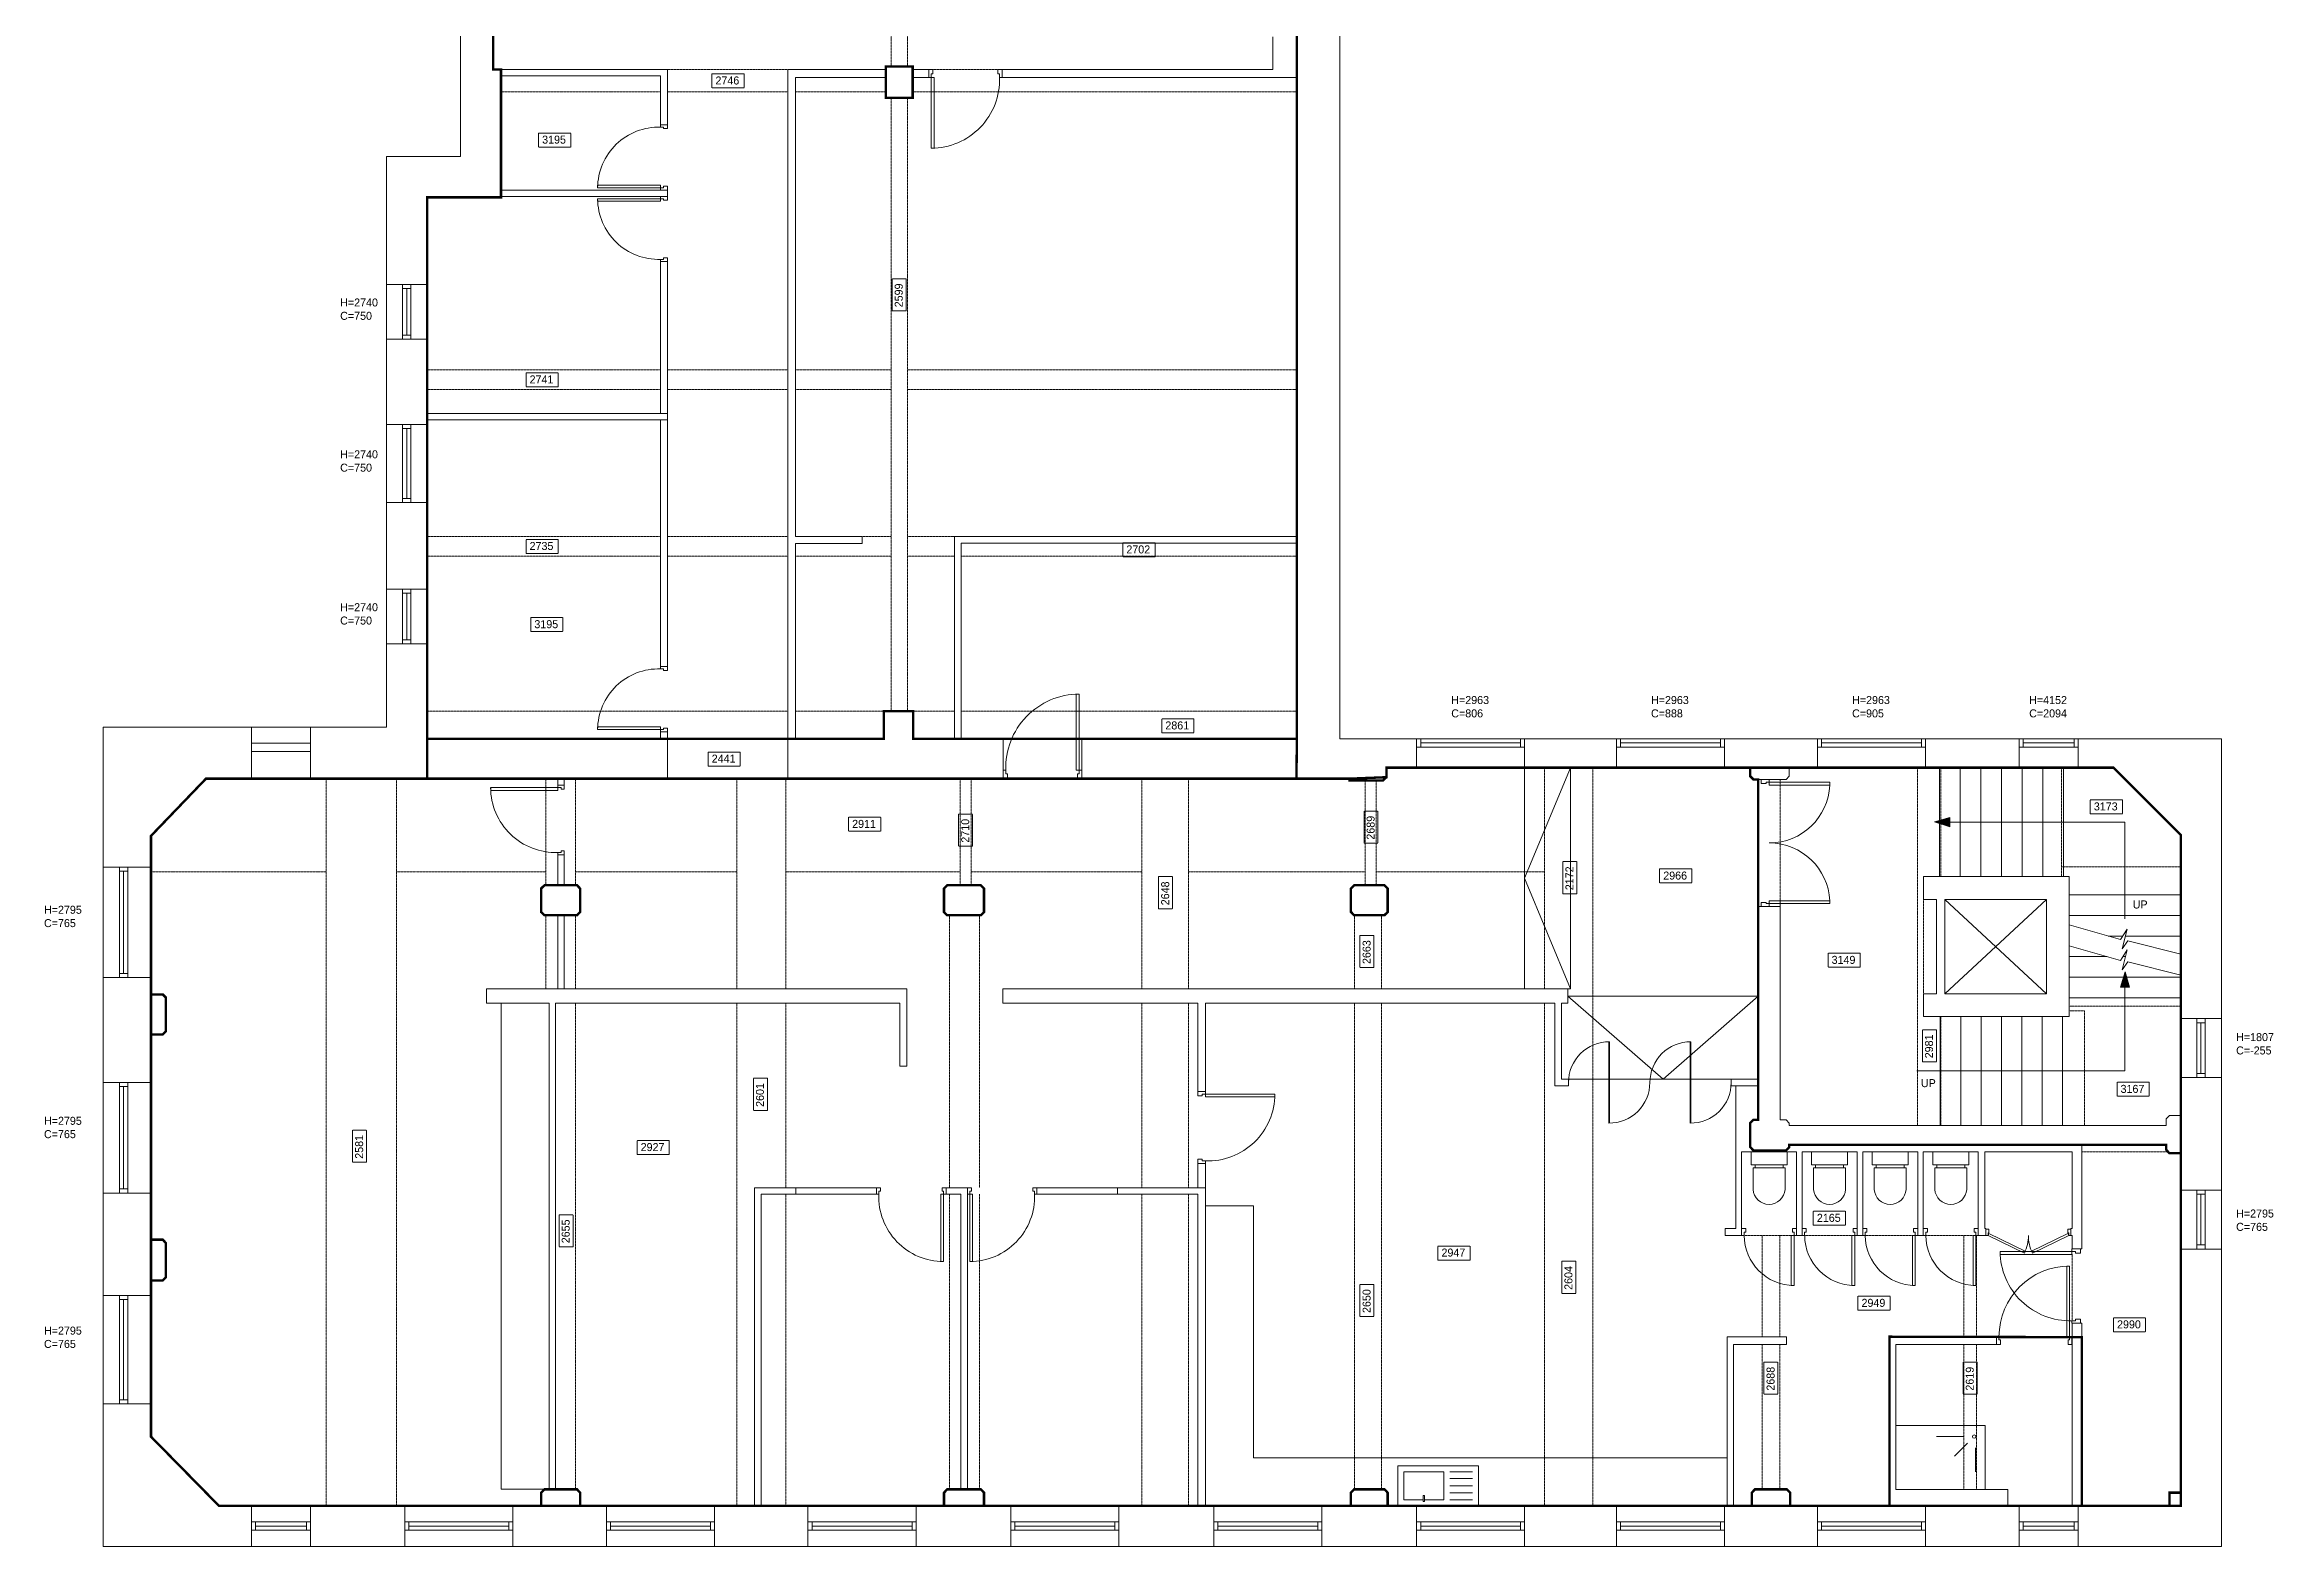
# Model space of a CAD drawing. Header units: millimetres. Extents: x 62976 to 1097852, y -110926 to 167100.
# Drawn here: x 895922 to 923775, y -27187 to -8424 of the extents above; entities that cross this region are included whole.
import ezdxf

# ---------------------------------------------------------------- set-up
doc = ezdxf.new("R2010")
doc.units = ezdxf.units.MM
doc.linetypes.add('HIDDENX2', pattern=[0.75, 0.5, -0.25])
for name, color, linetype, lineweight in [('BLOCKS', 8, 'Continuous', 15), ('Ceiling', 45, 'HIDDENX2', 15), ('Ceiling tag', 1, 'Continuous', 15), ('GIA', 84, 'Continuous', 15), ('NIA', 30, 'Continuous', 15), ('Partitions', 155, 'Continuous', 15), ('Stairs', 8, 'Continuous', 15), ('WALLS', 7, 'Continuous', 15)]:
    doc.layers.add(name, color=color, linetype=linetype, lineweight=lineweight)
doc.layers.add('Whatch', color=7, linetype='Continuous', lineweight=15, true_color=0xa8a8a8)
doc.styles.add('Century Gothic', font='GOTHIC.TTF')

# ---------------------------------------------------------------- blocks, each defined once
blk = doc.blocks.new('87')
at = {"layer": 'BLOCKS'}
for p, q in [((1418384, -327528), (1418418, -327528)), ((1418384, -328368), (1418384, -327529)), ((1418418, -327528), (1418418, -328368)), ((1418418, -328368), (1418418, -327528)), ((1417578, -328461), (1417578, -328368)), ((1417608, -328368), (1417578, -328368)), ((1417628, -328461), (1417578, -328461)), ((1417608, -328409), (1417608, -328368)), ((1417628, -328409), (1417608, -328409)), ((1417628, -328461), (1417628, -328409)), ((1418384, -328368), (1418418, -328368)), ((1418398, -328409), (1418418, -328409)), ((1418398, -328461), (1418398, -328409)), ((1418398, -328461), (1418448, -328461)), ((1418418, -328409), (1418418, -328368)), ((1418418, -328368), (1418448, -328368)), ((1418448, -328461), (1418448, -328368))]:
    blk.add_line(p, q, dxfattribs=at)
blk.add_arc((1418422, -328342), 814, 90.2407, 181.8425, dxfattribs=at)
blk = doc.blocks.new('88')
at = {"layer": 'BLOCKS'}
for p, q in [((1413976, -325677), (1413976, -325627)), ((1413976, -325627), (1414056, -325627)), ((1413976, -325677), (1414015, -325677)), ((1414015, -325657), (1414056, -325657)), ((1414015, -325677), (1414015, -325657)), ((1414056, -325657), (1414056, -325627)), ((1414056, -326432), (1414895, -326432)), ((1414056, -326432), (1414056, -326467)), ((1414896, -326432), (1414896, -326467)), ((1413976, -326447), (1413976, -326497)), ((1413976, -326447), (1414015, -326447)), ((1413976, -326497), (1414056, -326497)), ((1414015, -326447), (1414015, -326467)), ((1414015, -326467), (1414056, -326467)), ((1414896, -326467), (1414056, -326467)), ((1414056, -326467), (1414056, -326497)), ((1414056, -326467), (1414896, -326467))]:
    blk.add_line(p, q, dxfattribs=at)
blk.add_arc((1414083, -326470), 814, 0.2407, 91.8425, dxfattribs=at)
blk = doc.blocks.new('DOOR 840')
at = {"layer": 'BLOCKS'}
for p, q in [((-582, 249), (-582, -591)), ((-582, -591), (-582, 249)), ((-548, 249), (-582, 249)), ((-548, -591), (-548, 248)), ((-612, -691), (-612, -591)), ((-582, -591), (-612, -591)), ((-562, -691), (-612, -691)), ((-548, -591), (-582, -591)), ((-582, -632), (-582, -591)), ((-562, -632), (-582, -632)), ((-562, -691), (-562, -632)), ((208, -632), (228, -632)), ((208, -691), (208, -632)), ((208, -691), (258, -691)), ((228, -632), (228, -591)), ((228, -591), (258, -591)), ((258, -691), (258, -591))]:
    blk.add_line(p, q, dxfattribs=at)
blk.add_arc((-586, -565), 814, 358.1575, 89.7593, dxfattribs=at)
blk = doc.blocks.new('89')
at = {"layer": 'BLOCKS'}
for p, q in [((1424570, -346542), (1424518, -346542)), ((1424518, -346542), (1424518, -346627)), ((1424549, -346627), (1424518, -346627)), ((1424549, -346585), (1424549, -346627)), ((1424570, -346585), (1424549, -346585)), ((1424570, -346542), (1424570, -346585)), ((1425139, -346627), (1425139, -347253)), ((1425139, -346627), (1425175, -346627)), ((1425154, -346542), (1425205, -346542)), ((1425154, -346542), (1425154, -346585)), ((1425154, -346585), (1425175, -346585)), ((1425175, -346585), (1425175, -346627)), ((1425175, -347253), (1425175, -346627)), ((1425175, -346627), (1425205, -346627)), ((1425205, -346542), (1425205, -346627)), ((1425175, -347253), (1425139, -347253))]:
    blk.add_line(p, q, dxfattribs=at)
blk.add_arc((1425175, -346627), 625, 180, 270, dxfattribs=at)
blk = doc.blocks.new('wc')
at = {"layer": 'BLOCKS'}
for p, q in [((36874, 129352), (36874, 129084)), ((37274, 129084), (37274, 129352)), ((37299, 129044), (36849, 129044)), ((36849, 129044), (36849, 128881)), ((36874, 129084), (36899, 129084)), ((36899, 129044), (36899, 129084)), ((36899, 129084), (37249, 129084)), ((37249, 129084), (37249, 129044)), ((37274, 129084), (37249, 129084)), ((37299, 128881), (37299, 129044)), ((36849, 128881), (37299, 128881))]:
    blk.add_line(p, q, dxfattribs=at)
blk.add_arc((37074, 129339), 200, 3.8042, 176.1958, dxfattribs=at)
blk = doc.blocks.new('81')
at = {"layer": 'BLOCKS'}
for p, q in [((1210617, -229223), (1210667, -229223)), ((1210617, -229323), (1210617, -229223)), ((1210652, -229323), (1210617, -229323)), ((1210652, -229283), (1210667, -229283)), ((1210652, -229323), (1210652, -229283)), ((1210652, -229323), (1210668, -229291)), ((1211244, -229610), (1210652, -229323)), ((1210667, -229283), (1210667, -229223)), ((1210668, -229291), (1211259, -229578)), ((1211952, -229291), (1211361, -229578)), ((1211376, -229610), (1211967, -229323)), ((1212002, -229223), (1211952, -229223)), ((1211952, -229283), (1211952, -229223)), ((1211967, -229283), (1211952, -229283)), ((1211967, -229323), (1211952, -229291)), ((1211967, -229323), (1211967, -229283)), ((1211967, -229323), (1212002, -229323)), ((1212002, -229323), (1212002, -229223)), ((1211259, -229578), (1211244, -229610)), ((1211361, -229578), (1211376, -229610))]:
    blk.add_line(p, q, dxfattribs=at)
for centre, start, end in [((1210652, -229323), 334.1185, 0), ((1211967, -229323), 180, 205.8815)]:
    blk.add_arc(centre, 658, start, end, dxfattribs=at)
blk = doc.blocks.new('door')
at = {"layer": 'BLOCKS'}
for p, q in [((0, 450), (0, -450)), ((0, 450), (34, 450)), ((0, -450), (0, 450)), ((34, -450), (34, 450)), ((-30, -550), (-30, -450)), ((0, -450), (-30, -450)), ((20, -550), (-30, -550)), ((34, -450), (0, -450)), ((0, -491), (0, -450)), ((20, -491), (0, -491)), ((20, -550), (20, -491)), ((880, -491), (900, -491)), ((880, -550), (880, -491)), ((880, -550), (930, -550)), ((900, -491), (900, -450)), ((900, -450), (930, -450)), ((930, -550), (930, -450))]:
    blk.add_line(p, q, dxfattribs=at)
blk.add_arc((0, -450), 900, 0, 90, dxfattribs=at)
blk = doc.blocks.new('DOOR 900')
at = {"layer": 'Whatch'}
blk.add_blockref('door', (-825, 91), dxfattribs=at)
blk = doc.blocks.new('90')
at = {"layer": 'BLOCKS'}
for p, q in [((1426953, -349139), (1427290, -349139)), ((1427340, -349225), (1427179, -349384)), ((1427440, -349280), (1427440, -349580))]:
    blk.add_line(p, q, dxfattribs=at)
blk.add_lwpolyline([(1426447, -349804), (1427562, -349804), (1427562, -349004), (1426447, -349004)], close=True, dxfattribs=at)
blk.add_circle((1427425, -349141), 21.5, dxfattribs=at)
blk = doc.blocks.new('DOUBLE DOOR')
at = {"layer": 'BLOCKS'}
for p, q in [((-1520, -760), (-1555, -760)), ((-1555, -760), (-1555, -860)), ((-1520, -760), (-1520, -800)), ((-1520, -800), (-1505, -800)), ((-1505, -800), (-1505, -860)), ((-15, -800), (-15, -860)), ((0, -800), (-15, -800)), ((0, -760), (35, -760)), ((0, -760), (0, -800)), ((35, -760), (35, -860)), ((-1555, -860), (-1505, -860)), ((35, -860), (-15, -860))]:
    blk.add_line(p, q, dxfattribs=at)
for points in [[(-1485, -760), (-1485, 0), (-1520, 0), (-1520, -760)], [(-35, -760), (-35, 0), (0, 0), (0, -760)]]:
    blk.add_lwpolyline(points, close=True, dxfattribs=at)
for centre, start, end in [((-1521, -761), 0.0439, 87.2558), ((1, -761), 92.7442, 179.9561)]:
    blk.add_arc(centre, 761, start, end, dxfattribs=at)
blk = doc.blocks.new('sink kitchenette')
at = {"layer": 'BLOCKS'}
for p, q in [((38392, 131337), (39402, 131337)), ((38392, 130837), (38392, 131337)), ((38467, 131262), (38752, 131262)), ((39327, 131262), (38827, 131262)), ((38827, 131262), (38827, 130912)), ((39327, 130912), (39327, 131262)), ((39402, 131337), (39402, 130837)), ((38467, 131177), (38752, 131177)), ((38467, 131087), (38752, 131087)), ((38467, 130997), (38752, 130997)), ((38752, 130912), (38467, 130912)), ((38827, 130912), (39069, 130912)), ((39069, 130890), (39069, 130967)), ((39084, 130967), (39069, 130967)), ((39084, 130890), (39084, 130967)), ((39084, 130912), (39327, 130912)), ((39402, 130837), (38392, 130837)), ((39069, 130890), (39084, 130890))]:
    blk.add_line(p, q, dxfattribs=at)

msp = doc.modelspace()

# ---------------------------------------------------------------- hatches: boundary and pattern name
at = {"layer": 'Stairs'}
for points in [[(919731, -18079), (919731, -18195), (919539, -18136)], [(921978, -20202), (921862, -20202), (921921, -20009)]]:
    msp.add_hatch(color=256, dxfattribs=at).paths.add_polyline_path(points)

# ---------------------------------------------------------------- linework, layer by layer
at = {"layer": 'BLOCKS', "ltscale": 2}
for p, q in [((903619, -11136), (903619, -13032)), ((903706, -11136), (903706, -13032)), ((903619, -13112), (903619, -16196)), ((903706, -13112), (903706, -16196)), ((915469, -21899), (915469, -20883)), ((915479, -20883), (915469, -20883)), ((915479, -21899), (915479, -20883)), ((916486, -21899), (916486, -20883)), ((916496, -20883), (916486, -20883)), ((916496, -21899), (916496, -20883)), ((915469, -21859), (915479, -21859)), ((916486, -21859), (916496, -21859)), ((910334, -22402), (910334, -22708)), ((910430, -22402), (910430, -22708)), ((906317, -22708), (905312, -22708)), ((905312, -22788), (906317, -22788)), ((908324, -22708), (909329, -22708)), ((909329, -22788), (908324, -22788)), ((902169, -26474), (901627, -26474))]:
    msp.add_line(p, q, dxfattribs=at)
at = {"layer": 'BLOCKS'}
for p, q in [((900397, -11420), (900397, -12105)), ((900397, -11470), (900501, -11470)), ((900450, -11470), (900450, -12054)), ((900501, -11420), (900501, -12105)), ((900703, -11420), (900703, -12105)), ((900397, -12054), (900501, -12054)), ((900397, -13172), (900397, -14146)), ((900397, -13222), (900501, -13222)), ((900450, -13222), (900450, -14095)), ((900501, -13172), (900501, -14146)), ((900703, -13172), (900703, -14146)), ((900397, -14095), (900501, -14095)), ((900397, -15226), (900397, -15911)), ((900397, -15277), (900501, -15277)), ((900450, -15277), (900450, -15860)), ((900501, -15226), (900501, -15911)), ((900703, -15226), (900703, -15911)), ((900397, -15860), (900501, -15860)), ((898506, -17595), (898506, -16950)), ((899245, -17595), (899245, -16950)), ((913068, -17097), (914418, -17097)), ((913068, -17201), (914418, -17201)), ((913119, -17201), (913119, -17097)), ((913119, -17148), (914368, -17148)), ((914368, -17201), (914368, -17097)), ((915565, -17097), (916915, -17097)), ((915565, -17201), (916915, -17201)), ((915615, -17201), (915615, -17097)), ((915615, -17148), (916864, -17148)), ((916864, -17201), (916864, -17097)), ((918078, -17097), (919428, -17097)), ((918078, -17201), (919428, -17201)), ((918128, -17201), (918128, -17097)), ((918128, -17148), (919377, -17148)), ((919377, -17201), (919377, -17097)), ((920596, -17097), (921335, -17097)), ((920596, -17201), (921335, -17201)), ((920647, -17201), (920647, -17097)), ((920647, -17148), (921285, -17148)), ((921285, -17201), (921285, -17097)), ((913068, -17458), (914418, -17458)), ((915565, -17458), (916915, -17458)), ((918078, -17458), (919428, -17458)), ((920596, -17458), (921335, -17458)), ((902337, -18548), (902337, -18927)), ((902417, -18548), (902417, -18927)), ((896857, -18701), (896857, -20080)), ((896857, -18751), (896961, -18751)), ((896910, -18751), (896910, -20029)), ((896961, -18701), (896961, -20080)), ((897252, -18701), (897252, -20080)), ((902337, -19302), (902337, -20222)), ((902417, -19302), (902417, -20222)), ((896857, -20029), (896961, -20029)), ((901627, -20401), (901627, -26474)), ((922617, -20591), (922617, -21330)), ((922820, -20591), (922820, -21330)), ((922923, -20591), (922923, -21330)), ((922820, -20644), (922923, -20644)), ((922870, -20644), (922870, -21279)), ((896857, -22772), (896857, -21393)), ((896857, -21443), (896961, -21443)), ((896910, -22721), (896910, -21443)), ((896961, -22772), (896961, -21393)), ((897252, -22772), (897252, -21393)), ((922820, -21279), (922923, -21279)), ((896857, -22721), (896961, -22721)), ((922617, -23474), (922617, -22735)), ((922820, -23474), (922820, -22735)), ((922820, -22786), (922923, -22786)), ((922870, -23421), (922870, -22786)), ((922923, -23474), (922923, -22735)), ((910430, -22933), (911030, -22933)), ((911030, -22933), (911030, -26079)), ((922820, -23421), (922923, -23421)), ((896857, -25405), (896857, -24051)), ((896857, -24102), (896961, -24102)), ((896910, -25355), (896910, -24102)), ((896961, -25405), (896961, -24051)), ((897252, -25405), (897252, -24048)), ((896857, -25355), (896961, -25355)), ((911030, -26079), (916949, -26079)), ((898506, -26679), (899245, -26679)), ((900425, -26679), (901775, -26679)), ((902945, -26679), (904295, -26679)), ((905462, -26679), (906812, -26679)), ((907998, -26679), (909348, -26679)), ((910534, -26679), (911884, -26679)), ((913068, -26679), (914418, -26679)), ((915565, -26679), (916915, -26679)), ((918078, -26679), (919428, -26679)), ((920596, -26679), (921335, -26679)), ((898506, -26881), (899245, -26881)), ((898506, -26985), (899245, -26985)), ((898557, -26881), (898557, -26985)), ((898557, -26934), (899195, -26934)), ((899195, -26881), (899195, -26985)), ((900425, -26881), (901775, -26881)), ((900425, -26985), (901775, -26985)), ((900476, -26881), (900476, -26985)), ((900476, -26934), (901725, -26934)), ((901725, -26881), (901725, -26985)), ((902945, -26881), (904295, -26881)), ((902945, -26985), (904295, -26985)), ((902995, -26881), (902995, -26985)), ((902995, -26934), (904244, -26934)), ((904244, -26881), (904244, -26985)), ((905462, -26881), (906812, -26881)), ((905462, -26985), (906812, -26985)), ((905513, -26881), (905513, -26985)), ((905513, -26934), (906762, -26934)), ((906762, -26881), (906762, -26985)), ((907998, -26881), (909348, -26881)), ((907998, -26985), (909348, -26985)), ((908049, -26881), (908049, -26985)), ((908049, -26934), (909298, -26934)), ((909298, -26881), (909298, -26985)), ((910534, -26881), (911884, -26881)), ((910534, -26985), (911884, -26985)), ((910585, -26881), (910585, -26985)), ((910585, -26934), (911834, -26934)), ((911834, -26881), (911834, -26985)), ((913068, -26881), (914418, -26881)), ((913068, -26985), (914418, -26985)), ((913119, -26881), (913119, -26985)), ((913119, -26934), (914368, -26934)), ((914368, -26881), (914368, -26985)), ((915565, -26881), (916915, -26881)), ((915565, -26985), (916915, -26985)), ((915615, -26881), (915615, -26985)), ((915615, -26934), (916864, -26934)), ((916864, -26881), (916864, -26985)), ((918078, -26881), (919428, -26881)), ((918078, -26985), (919428, -26985)), ((918128, -26881), (918128, -26985)), ((918128, -26934), (919377, -26934)), ((919377, -26881), (919377, -26985)), ((920596, -26881), (921335, -26881)), ((920596, -26985), (921335, -26985)), ((920647, -26881), (920647, -26985)), ((920647, -26934), (921285, -26934)), ((921285, -26881), (921285, -26985))]:
    msp.add_line(p, q, dxfattribs=at)
at = {"layer": 'BLOCKS', "ltscale": 2}
for centre, start, end in [((915474, -21391), 89.4364, 180), ((916491, -21391), 89.4364, 180), ((915474, -21391), 269.4364, 360), ((916491, -21391), 269.4364, 360)]:
    msp.add_arc(centre, 508, start, end, dxfattribs=at)
at = {"layer": 'Ceiling', "ltscale": 2}
for p, q in [((906500, -4032), (906500, -8698)), ((906706, -4032), (906706, -8698)), ((903706, -8736), (905210, -8736)), ((907023, -8736), (907835, -8736)), ((901626, -9015), (903619, -9015)), ((903706, -9015), (905210, -9015)), ((905307, -9015), (906436, -9015)), ((906500, -9090), (906500, -16753)), ((906706, -9090), (906706, -16753)), ((906770, -9015), (911571, -9015)), ((903619, -12489), (900703, -12489)), ((905210, -12489), (903706, -12489)), ((906500, -12489), (905307, -12489)), ((911571, -12489), (906706, -12489)), ((903619, -12733), (900703, -12733)), ((905210, -12733), (903706, -12733)), ((906500, -12733), (905307, -12733)), ((911571, -12733), (906706, -12733)), ((903619, -14570), (900703, -14570)), ((905210, -14570), (903706, -14570)), ((906138, -14570), (906500, -14570)), ((906706, -14570), (907295, -14570)), ((903619, -14814), (900703, -14814)), ((905210, -14814), (903706, -14814)), ((906500, -14814), (905307, -14814)), ((907295, -14814), (906706, -14814)), ((911571, -14814), (907375, -14814)), ((905210, -16753), (900703, -16753)), ((906409, -16753), (905307, -16753)), ((907295, -16753), (906778, -16753)), ((911571, -16753), (907375, -16753)), ((903706, -17096), (905210, -17096)), ((914664, -17458), (914664, -20222)), ((915271, -17458), (915271, -26679)), ((919329, -17458), (919329, -21927)), ((919619, -17458), (919619, -18818)), ((921128, -18818), (921128, -17458)), ((899442, -17595), (899442, -26679)), ((900320, -17595), (900320, -26679)), ((902187, -18927), (902187, -17595)), ((902557, -18927), (902557, -17595)), ((903706, -17595), (905210, -17595)), ((904575, -17595), (904575, -20222)), ((905186, -20222), (905186, -17595)), ((907363, -17595), (907363, -18927)), ((907500, -17595), (907500, -18927)), ((909633, -17595), (909633, -20222)), ((910216, -17595), (910216, -20222)), ((912427, -17617), (912427, -18927)), ((912564, -17617), (912564, -18927)), ((917613, -19191), (917613, -17605)), ((897252, -18760), (899442, -18760)), ((900320, -18760), (902187, -18760)), ((902557, -18760), (904575, -18760)), ((905186, -18760), (907363, -18760)), ((907500, -18760), (909633, -18760)), ((910216, -18760), (912427, -18760)), ((912564, -18760), (914664, -18760)), ((921128, -18698), (922617, -18698)), ((919401, -19103), (919401, -20282)), ((902187, -20222), (902187, -19302)), ((902557, -20222), (902557, -19302)), ((907229, -19302), (907229, -22708)), ((907604, -19302), (907604, -22708)), ((912293, -19302), (912293, -20222)), ((912630, -19302), (912630, -20222)), ((902557, -26474), (902557, -20401)), ((904575, -20401), (904575, -26679)), ((905186, -22708), (905186, -20401)), ((909633, -20401), (909633, -22708)), ((910216, -20401), (910216, -22708)), ((912293, -20401), (912293, -26474)), ((912630, -20401), (912630, -26474)), ((914664, -20401), (914664, -26679)), ((919619, -20566), (919619, -21927)), ((921223, -20438), (922617, -20438)), ((921223, -20494), (921415, -20494)), ((921415, -20494), (921415, -21927)), ((921382, -22256), (922458, -22256)), ((905186, -26679), (905186, -22788)), ((907229, -22788), (907229, -26474)), ((907604, -22788), (907604, -26474)), ((909633, -22788), (909633, -26679)), ((910216, -22788), (910216, -26679)), ((917160, -23301), (917768, -23301)), ((917385, -23301), (917385, -24567)), ((917605, -23301), (917605, -24567)), ((917917, -23301), (918507, -23301)), ((918674, -23301), (919264, -23301)), ((919431, -23301), (920021, -23301)), ((919906, -23301), (919906, -24567)), ((920066, -23301), (920066, -24567)), ((921258, -23538), (921258, -24367)), ((917385, -24665), (917385, -26474)), ((917605, -24665), (917605, -26474)), ((919906, -24665), (919906, -26477)), ((920066, -24665), (920066, -26477))]:
    msp.add_line(p, q, dxfattribs=at)
at = {"layer": 'Ceiling'}
for points in [[(904261, -8789), (904663, -8789), (904663, -8964), (904261, -8964)], [(902095, -9529), (902497, -9529), (902497, -9704), (902095, -9704)], [(906514, -11751), (906514, -11349), (906688, -11349), (906688, -11751)], [(901939, -12524), (902340, -12524), (902340, -12699), (901939, -12699)], [(901939, -14606), (902340, -14606), (902340, -14780), (901939, -14780)], [(909397, -14648), (909799, -14648), (909799, -14823), (909397, -14823)], [(901999, -15582), (902400, -15582), (902400, -15757), (901999, -15757)], [(909884, -16848), (910286, -16848), (910286, -17022), (909884, -17022)], [(904215, -17263), (904616, -17263), (904616, -17438), (904215, -17438)], [(905970, -18077), (906371, -18077), (906371, -18252), (905970, -18252)], [(907344, -18440), (907344, -18038), (907519, -18038), (907519, -18440)], [(912411, -18402), (912411, -18000), (912585, -18000), (912585, -18402)], [(921486, -17860), (921888, -17860), (921888, -18034), (921486, -18034)], [(914895, -19033), (914895, -18632), (915070, -18632), (915070, -19033)], [(909844, -19221), (909844, -18819), (910018, -18819), (910018, -19221)], [(916105, -18723), (916507, -18723), (916507, -18898), (916105, -18898)], [(912360, -19956), (912360, -19554), (912535, -19554), (912535, -19956)], [(918210, -19777), (918611, -19777), (918611, -19951), (918210, -19951)], [(919389, -21134), (919389, -20732), (919563, -20732), (919563, -21134)], [(904780, -21741), (904780, -21339), (904955, -21339), (904955, -21741)], [(921821, -21389), (922222, -21389), (922222, -21564), (921821, -21564)], [(899770, -22388), (899770, -21986), (899945, -21986), (899945, -22388)], [(903326, -22116), (903728, -22116), (903728, -22291), (903326, -22291)], [(902351, -23445), (902351, -23043), (902526, -23043), (902526, -23445)], [(918025, -23000), (918427, -23000), (918427, -23174), (918025, -23174)], [(913334, -23434), (913736, -23434), (913736, -23609), (913334, -23609)], [(914883, -24026), (914883, -23625), (915058, -23625), (915058, -24026)], [(912360, -24315), (912360, -23913), (912535, -23913), (912535, -24315)], [(918583, -24062), (918985, -24062), (918985, -24236), (918583, -24236)], [(921777, -24331), (922178, -24331), (922178, -24505), (921777, -24505)], [(917409, -25285), (917409, -24884), (917583, -24884), (917583, -25285)], [(919898, -25285), (919898, -24884), (920072, -24884), (920072, -25285)]]:
    msp.add_lwpolyline(points, close=True, dxfattribs=at)
at = {"layer": 'GIA', "ltscale": 2, "const_width": 30}
msp.add_lwpolyline([(901529, -196), (901529, -8736), (901626, -8736), (901626, -10332), (900703, -10332), (900702, -17595), (899648, -17595), (897939, -17595), (897252, -18310), (897252, -25816), (898100, -26679), (922617, -26679), (922617, -18298), (921778, -17458), (912691, -17458), (912691, -17577), (912231, -17595), (911567, -17595), (911571, -17096), (911571, -639)], dxfattribs=at)
at = {"layer": 'NIA', "ltscale": 2, "const_width": 30}
for points in [[(900703, -17096), (906409, -17096), (906409, -16753), (906778, -16753), (906778, -17096), (911571, -17096), (911571, -1095), (911347, -1095), (911347, -639), (906756, -639), (906756, -709), (906309, -709), (906309, -639), (901529, -639), (901529, -8736), (901626, -8736), (901626, -10332), (900703, -10332)], [(906436, -9090), (906436, -8698), (906770, -8698), (906770, -9090)], [(922617, -26516), (922617, -22274), (922475, -22274), (922435, -22232), (922435, -22171), (917725, -22171), (917725, -22199), (917684, -22240), (917277, -22240), (917237, -22199), (917237, -21898), (917277, -21857), (917337, -21857), (917337, -17605), (917277, -17605), (917237, -17565), (917237, -17458), (912691, -17458), (912691, -17577), (912649, -17617), (912231, -17617), (912231, -17595), (897939, -17595), (897252, -18310), (897252, -20291), (897399, -20291), (897439, -20331), (897439, -20749), (897399, -20791), (897252, -20791), (897252, -23355), (897399, -23355), (897439, -23397), (897439, -23824), (897399, -23865), (897252, -23865), (897252, -25816), (898100, -26679), (902127, -26679), (902127, -26516), (902169, -26474), (902576, -26474), (902615, -26516), (902615, -26679), (907162, -26679), (907162, -26516), (907202, -26474), (907622, -26474), (907662, -26516), (907662, -26679), (912247, -26679), (912247, -26516), (912286, -26474), (912667, -26474), (912706, -26516), (912706, -26679), (917256, -26679), (917256, -26516), (917296, -26474), (917695, -26474), (917736, -26516), (917736, -26679), (918978, -26679), (918978, -24567), (921382, -24573), (921382, -26679), (922476, -26679), (922476, -26516)], [(902127, -19262), (902127, -18968), (902169, -18927), (902576, -18927), (902615, -18968), (902615, -19262), (902576, -19302), (902169, -19302)], [(907162, -19262), (907162, -18968), (907202, -18927), (907622, -18927), (907662, -18968), (907662, -19262), (907622, -19302), (907202, -19302)], [(912247, -18968), (912288, -18927), (912665, -18927), (912706, -18968), (912706, -19262), (912665, -19302), (912288, -19302), (912247, -19260)]]:
    msp.add_lwpolyline(points, close=True, dxfattribs=at)
at = {"layer": 'Partitions', "ltscale": 2}
for p, q in [((911272, -8328), (911272, -8736)), ((903706, -8736), (901626, -8736)), ((903619, -8816), (901626, -8816)), ((903619, -8816), (903619, -9428)), ((903706, -8736), (903706, -9428)), ((905210, -17096), (905210, -8736)), ((906436, -8736), (905210, -8736)), ((905307, -8834), (905307, -14570)), ((906436, -8834), (905307, -8834)), ((906971, -8736), (906770, -8736)), ((906971, -8834), (906770, -8834)), ((911272, -8736), (907887, -8736)), ((911571, -8834), (907887, -8834)), ((901626, -10242), (903706, -10242)), ((903706, -10242), (903706, -10322)), ((901626, -10322), (903706, -10322)), ((903706, -13032), (900703, -13032)), ((903706, -13032), (903706, -13112)), ((903706, -13112), (900703, -13112)), ((906138, -14570), (905307, -14570)), ((906138, -14655), (905307, -14655)), ((905307, -14655), (905307, -17096)), ((906138, -14570), (906138, -14655)), ((907295, -14571), (911571, -14571)), ((907295, -14571), (907295, -17096)), ((907375, -14651), (911571, -14651)), ((907375, -14651), (907375, -17096)), ((903619, -17010), (903619, -17096)), ((903706, -17010), (903706, -17096))]:
    msp.add_line(p, q, dxfattribs=at)
at = {"layer": 'Partitions'}
for p, q in [((898506, -17152), (899245, -17152)), ((898506, -17256), (899245, -17256)), ((902337, -17595), (902337, -17678)), ((902417, -17595), (902417, -17678)), ((901444, -20222), (901444, -20401)), ((901444, -20222), (906697, -20222)), ((906697, -20222), (906697, -21188)), ((907896, -20222), (914956, -20222)), ((907896, -20222), (907896, -20401)), ((914956, -20222), (914956, -20401)), ((901444, -20401), (902227, -20401)), ((902227, -20401), (902227, -26474)), ((902307, -20401), (902307, -26474)), ((902307, -20401), (906612, -20401)), ((906612, -21188), (906612, -20401)), ((907896, -20401), (910334, -20401)), ((910334, -20401), (910334, -21504)), ((910430, -20401), (910430, -21504)), ((910430, -20401), (914797, -20401)), ((914797, -20401), (914797, -21431)), ((914877, -20401), (914877, -21351)), ((914877, -20401), (914956, -20401)), ((906697, -21188), (906612, -21188)), ((914797, -21431), (914966, -21431)), ((914877, -21351), (914966, -21351)), ((914966, -21351), (914966, -21431)), ((916999, -21351), (917337, -21351)), ((916999, -21351), (916999, -21431)), ((916999, -21431), (917337, -21431)), ((917059, -21431), (917059, -23216)), ((917816, -22256), (917129, -22256)), ((917129, -23301), (917129, -22256)), ((917816, -23301), (917816, -22256)), ((918573, -22256), (917886, -22256)), ((917886, -23301), (917886, -22256)), ((918573, -23301), (918573, -22256)), ((919330, -22256), (918643, -22256)), ((918643, -23301), (918643, -22256)), ((919330, -23301), (919330, -22256)), ((920087, -22256), (919400, -22256)), ((919400, -23301), (919400, -22256)), ((920087, -23301), (920087, -22256)), ((921258, -22256), (920168, -22256)), ((920168, -22256), (920168, -23216)), ((921258, -22256), (921258, -23216)), ((921382, -23469), (921382, -22171)), ((904795, -22708), (904795, -26679)), ((904795, -22708), (905312, -22708)), ((904875, -22788), (904875, -26679)), ((904875, -22788), (905312, -22788)), ((905312, -22708), (905312, -22788)), ((907187, -22708), (907454, -22708)), ((907187, -22788), (907374, -22788)), ((907374, -22788), (907374, -26474)), ((907454, -22708), (907454, -26474)), ((909329, -22708), (910430, -22708)), ((909329, -22708), (909329, -22788)), ((909329, -22788), (910334, -22788)), ((910334, -22788), (910334, -26679)), ((910430, -22708), (910430, -26679)), ((917059, -23216), (916922, -23216)), ((916922, -23216), (916922, -23301)), ((916922, -23301), (917129, -23301)), ((917816, -23301), (917886, -23301)), ((918573, -23301), (918643, -23301)), ((919330, -23301), (919400, -23301)), ((920087, -23301), (920182, -23301)), ((920182, -23216), (920168, -23216)), ((920182, -23301), (920182, -23216)), ((921258, -23216), (921244, -23216)), ((921244, -23301), (921244, -23216)), ((921244, -23301), (921258, -23301)), ((921258, -23301), (921258, -23469)), ((921258, -23469), (921382, -23469)), ((921258, -24399), (921258, -26679)), ((921258, -24399), (921382, -24399)), ((921382, -26679), (921382, -24399)), ((916949, -24567), (917692, -24567)), ((916949, -24567), (916949, -26679)), ((917029, -24665), (917029, -26679)), ((917692, -24665), (917029, -24665)), ((917692, -24567), (917692, -24665)), ((918978, -24567), (920317, -24567)), ((918978, -24567), (918978, -26679)), ((920317, -24665), (919058, -24665)), ((919058, -24665), (919058, -26477)), ((920456, -26477), (919058, -26477)), ((920456, -26679), (920456, -26477))]:
    msp.add_line(p, q, dxfattribs=at)
at = {"layer": 'Stairs', "ltscale": 2}
for p, q in [((914418, -17458), (914418, -20222)), ((914418, -18840), (914992, -17458)), ((914992, -20222), (914992, -17458)), ((914418, -18840), (914992, -20222)), ((914956, -20222), (914992, -20222)), ((914956, -20311), (917337, -20311)), ((916147, -21351), (914956, -20311)), ((917337, -20311), (916147, -21351)), ((914966, -21351), (916999, -21351))]:
    msp.add_line(p, q, dxfattribs=at)
at = {"layer": 'Stairs'}
for p, q in [((919603, -18818), (919603, -17458)), ((919862, -18818), (919862, -17458)), ((920120, -18818), (920120, -17458)), ((920378, -18818), (920378, -17458)), ((920636, -18818), (920636, -17458)), ((920894, -18818), (920894, -17458)), ((921152, -18818), (921152, -17458)), ((919731, -18079), (919539, -18136)), ((919731, -18079), (919731, -18195)), ((919731, -18195), (919539, -18136)), ((921920, -18137), (919731, -18137)), ((921920, -19345), (921920, -18137)), ((921223, -19047), (922617, -19047)), ((921223, -19304), (922617, -19304)), ((921862, -19604), (921223, -19423)), ((921948, -19474), (921862, -19604)), ((921883, -19723), (921948, -19474)), ((921862, -19865), (921223, -19685)), ((921712, -19561), (921890, -19561)), ((921948, -19735), (921862, -19865)), ((921956, -19622), (921883, -19723)), ((921883, -19984), (921948, -19735)), ((921925, -19561), (922617, -19561)), ((922617, -19788), (921956, -19622)), ((921223, -19818), (921698, -19818)), ((921862, -20202), (921921, -20009)), ((921956, -19883), (921883, -19984)), ((921893, -19818), (921926, -19818)), ((921978, -20202), (921921, -20009)), ((922617, -20049), (921956, -19883)), ((921223, -20076), (922617, -20076)), ((921978, -20202), (921862, -20202)), ((921920, -21246), (921920, -20202)), ((919612, -20566), (919612, -21927)), ((919867, -20566), (919867, -21927)), ((920121, -20566), (920121, -21927)), ((920376, -20566), (920376, -21927)), ((920630, -20566), (920630, -21927)), ((920885, -20566), (920885, -21927)), ((921139, -20566), (921139, -21927)), ((922617, -20333), (921223, -20333)), ((919319, -21246), (921920, -21246))]:
    msp.add_line(p, q, dxfattribs=at)
at = {"layer": 'WALLS'}
for p, q in [((911571, -639), (911571, -17096)), ((901529, -8736), (901529, -8424)), ((901626, -10332), (901626, -8736)), ((906770, -8698), (906436, -8698)), ((906436, -8698), (906436, -9090)), ((906770, -8698), (906770, -9090)), ((906770, -9090), (906436, -9090)), ((900703, -11420), (900703, -10332)), ((900703, -10332), (901626, -10332)), ((900703, -11420), (900195, -11420)), ((900195, -12105), (900703, -12105)), ((900703, -13172), (900703, -12105)), ((900195, -13172), (900703, -13172)), ((900195, -14146), (900703, -14146)), ((900703, -14146), (900703, -15226)), ((900703, -15226), (900195, -15226)), ((900195, -15911), (900703, -15911)), ((900703, -15911), (900703, -17096)), ((906409, -16753), (906409, -17096)), ((906778, -16753), (906409, -16753)), ((906778, -17096), (906778, -16753)), ((903706, -17096), (900703, -17096)), ((906409, -17096), (905210, -17096)), ((907900, -17096), (906778, -17096)), ((907900, -17096), (907900, -17595)), ((911571, -17096), (908886, -17096)), ((908886, -17096), (908886, -17595)), ((913068, -17097), (913068, -17458)), ((914418, -17458), (914418, -17097)), ((915565, -17097), (915565, -17458)), ((916915, -17458), (916915, -17097)), ((918078, -17097), (918078, -17458)), ((919428, -17458), (919428, -17097)), ((920596, -17097), (920596, -17458)), ((921335, -17097), (921335, -17458)), ((912691, -17577), (912691, -17458)), ((912691, -17458), (913068, -17458)), ((914418, -17458), (915565, -17458)), ((916915, -17458), (917237, -17458)), ((917237, -17565), (917237, -17458)), ((917725, -17565), (917725, -17458)), ((917725, -17458), (918078, -17458)), ((919428, -17458), (920596, -17458)), ((921335, -17458), (921778, -17458)), ((922617, -18298), (921778, -17458)), ((903706, -17595), (897939, -17595)), ((907900, -17595), (905210, -17595)), ((912231, -17595), (908886, -17595)), ((912231, -17617), (912649, -17617)), ((912649, -17617), (912691, -17577)), ((917277, -17605), (917237, -17565)), ((917277, -17605), (917684, -17605)), ((917684, -17605), (917725, -17565)), ((897252, -18310), (897252, -18701)), ((922617, -20591), (922617, -18298)), ((896655, -18701), (897252, -18701)), ((902127, -18968), (902169, -18927)), ((902169, -18927), (902576, -18927)), ((902576, -18927), (902615, -18968)), ((907202, -18927), (907162, -18968)), ((907622, -18927), (907202, -18927)), ((907662, -18968), (907622, -18927)), ((912288, -18927), (912247, -18968)), ((912665, -18927), (912706, -18968)), ((919401, -18818), (921223, -18818)), ((919401, -19103), (919401, -18818)), ((921223, -18818), (921223, -20566)), ((902127, -19262), (902127, -18968)), ((902615, -18968), (902615, -19262)), ((907162, -18968), (907162, -19262)), ((907662, -18968), (907662, -19262)), ((912247, -18968), (912247, -19260)), ((912706, -18968), (912706, -19262)), ((917337, -19191), (917337, -21857)), ((917337, -19191), (917613, -19191)), ((917613, -19191), (917613, -21857)), ((919401, -19103), (919566, -19103)), ((919566, -20282), (919566, -19103)), ((902169, -19302), (902127, -19262)), ((902169, -19302), (902576, -19302)), ((902615, -19262), (902576, -19302)), ((907162, -19262), (907202, -19302)), ((907202, -19302), (907622, -19302)), ((907622, -19302), (907662, -19262)), ((912288, -19302), (912247, -19260)), ((912665, -19302), (912288, -19302)), ((912706, -19262), (912665, -19302)), ((896655, -20080), (897252, -20080)), ((897252, -20080), (897252, -20291)), ((897252, -20291), (897399, -20291)), ((897399, -20291), (897439, -20331)), ((897439, -20331), (897439, -20749)), ((919401, -20566), (919401, -20282)), ((919401, -20282), (919566, -20282)), ((919401, -20566), (921223, -20566)), ((922617, -20591), (923126, -20591)), ((897252, -20791), (897252, -21393)), ((897252, -20791), (897399, -20791)), ((897399, -20791), (897439, -20749)), ((896655, -21393), (897252, -21393)), ((922617, -21805), (922617, -21330)), ((922617, -21330), (923126, -21330)), ((917237, -21898), (917277, -21857)), ((917237, -21898), (917237, -22199)), ((917277, -21857), (917337, -21857)), ((917613, -21857), (917684, -21857)), ((917725, -21898), (917684, -21857)), ((917725, -21927), (917725, -21898)), ((922435, -21927), (917725, -21927)), ((922435, -21847), (922475, -21805)), ((922435, -21847), (922435, -21927)), ((922475, -21805), (922617, -21805)), ((917237, -22199), (917277, -22240)), ((917277, -22240), (917684, -22240)), ((917725, -22199), (917684, -22240)), ((917725, -22171), (922435, -22171)), ((917725, -22171), (917725, -22199)), ((922435, -22171), (922435, -22232)), ((922475, -22274), (922435, -22232)), ((922617, -22274), (922475, -22274)), ((922617, -22735), (922617, -22274)), ((896655, -22772), (897252, -22772)), ((897252, -22772), (897252, -23355)), ((922617, -22735), (923126, -22735)), ((897252, -23355), (897399, -23355)), ((897439, -23397), (897399, -23355)), ((897439, -23824), (897439, -23397)), ((922617, -26516), (922617, -23474)), ((922617, -23474), (923126, -23474)), ((897399, -23865), (897252, -23865)), ((897252, -23865), (897252, -24051)), ((897439, -23824), (897399, -23865)), ((897252, -24051), (896655, -24051)), ((897252, -25405), (896655, -25405)), ((897252, -25816), (897252, -25405)), ((898100, -26679), (898506, -26679)), ((898506, -26679), (898506, -27187)), ((899245, -26679), (899245, -27187)), ((899245, -26679), (900425, -26679)), ((900425, -26679), (900425, -27187)), ((901775, -26679), (902127, -26679)), ((901775, -27187), (901775, -26679)), ((902127, -26516), (902169, -26474)), ((902127, -26679), (902127, -26516)), ((902169, -26474), (902576, -26474)), ((902615, -26516), (902576, -26474)), ((902615, -26679), (902615, -26516)), ((902615, -26679), (902945, -26679)), ((902945, -26679), (902945, -27187)), ((904295, -26679), (905462, -26679)), ((904295, -27187), (904295, -26679)), ((905462, -26679), (905462, -27187)), ((907162, -26679), (906812, -26679)), ((906812, -27187), (906812, -26679)), ((907202, -26474), (907162, -26516)), ((907162, -26679), (907162, -26516)), ((907622, -26474), (907202, -26474)), ((907622, -26474), (907662, -26516)), ((907662, -26679), (907662, -26516)), ((907662, -26679), (907998, -26679)), ((907998, -26679), (907998, -27187)), ((909348, -26679), (910534, -26679)), ((909348, -27187), (909348, -26679)), ((910534, -26679), (910534, -27187)), ((911884, -26679), (912247, -26679)), ((911884, -27187), (911884, -26679)), ((912247, -26516), (912286, -26474)), ((912247, -26679), (912247, -26516)), ((912286, -26474), (912667, -26474)), ((912706, -26516), (912667, -26474)), ((912706, -26679), (912706, -26516)), ((912706, -26679), (913068, -26679)), ((913068, -27187), (913068, -26679)), ((914418, -26679), (914418, -27187)), ((914418, -26679), (915565, -26679)), ((915565, -27187), (915565, -26679)), ((916915, -26679), (916915, -27187)), ((917256, -26679), (916915, -26679)), ((917296, -26474), (917256, -26516)), ((917256, -26679), (917256, -26516)), ((917695, -26474), (917296, -26474)), ((917695, -26474), (917736, -26516)), ((917736, -26679), (917736, -26516)), ((918078, -26679), (917736, -26679)), ((918078, -27187), (918078, -26679)), ((919428, -26679), (920596, -26679)), ((919428, -26679), (919428, -27187)), ((920596, -27187), (920596, -26679)), ((921335, -27187), (921335, -26679)), ((921335, -26679), (922476, -26679)), ((922476, -26516), (922617, -26516)), ((922476, -26679), (922476, -26516))]:
    msp.add_line(p, q, dxfattribs=at)
at = {"layer": 'WALLS', "ltscale": 2}
for p, q in [((901626, -8736), (901529, -8736)), ((903706, -17096), (903706, -17595)), ((905210, -17096), (905210, -17595)), ((897252, -18310), (897939, -17595)), ((912231, -17617), (912231, -17595)), ((912665, -18927), (912288, -18927)), ((897252, -25816), (898100, -26679))]:
    msp.add_line(p, q, dxfattribs=at)
at = {"layer": 'Whatch'}
for p, q in [((901118, -9824), (901118, -796)), ((912109, -639), (912109, -17097)), ((900195, -16950), (900195, -9824)), ((900195, -9824), (901118, -9824)), ((896655, -27187), (896655, -16950)), ((900195, -16950), (896655, -16950)), ((912109, -17097), (923126, -17097)), ((923126, -27187), (923126, -17097)), ((919668, -20282), (919668, -19103)), ((919668, -19103), (920939, -19103)), ((919668, -20282), (920939, -19103)), ((919668, -19103), (920939, -20282)), ((920939, -19103), (920939, -20282)), ((920939, -20282), (919668, -20282)), ((923126, -27187), (896655, -27187))]:
    msp.add_line(p, q, dxfattribs=at)

# ---------------------------------------------------------------- block references
at = {"layer": 'BLOCKS'}
for name, p, xscale, yscale, zscale, rotation in [('DOUBLE DOOR', (918233, -19156), 0.9974842767295229, 0.9974842767295229, 0.9974842767295229, 270), ('DOOR 840', (920626, -24124), -1.068869831117777, 1.068869831117777, 1.068869831117777, 90)]:
    msp.add_blockref(name, p, dxfattribs=dict(at, xscale=xscale, yscale=yscale, zscale=zscale, rotation=rotation))
at = {"layer": 'BLOCKS', "xscale": -1, "rotation": 180}
for p in [(880398, 106625), (881155, 106625), (881912, 106625), (882669, 106625)]:
    msp.add_blockref('wc', p, dxfattribs=at)
at = {"layer": 'BLOCKS', "xscale": -0.980416234634547, "yscale": 0.980416234634547, "zscale": 0.980416234634547}
msp.add_blockref('DOOR 900', (920419, -24215), dxfattribs=at)
at = {"layer": 'BLOCKS', "xscale": -1}
msp.add_blockref('sink kitchenette', (952235, -157516), dxfattribs=at)
at = {"layer": 'WALLS'}
for p, xscale, yscale, zscale, rotation in [((2401680, -354856), 1.053763440860215, 1.053763440860215, 1.053763440860215, 180), ((596436, 1316694), -0.9354838709677421, 0.9354838709677421, 0.9354838709677421, 90), ((596436, -1337257), 0.9354838709677421, 0.9354838709677421, 0.9354838709677421, 90.00000000000001), ((596436, 1309926), -0.9354838709677421, 0.9354838709677421, 0.9354838709677421, 90), ((1249391, -1485709), -1.032258064516129, 1.032258064516129, 1.032258064516129, 270)]:
    msp.add_blockref('87', p, dxfattribs=dict(at, xscale=xscale, yscale=yscale, zscale=zscale, rotation=rotation))
for name, p, xscale, yscale, zscale in [('87', (-698689, 354661), 1.133333333333333, 1.133333333333333, 1.133333333333333), ('81', (-8513, 152618), 0.7671250000005252, 0.7671250000005252, 0.7671250000005252)]:
    msp.add_blockref(name, p, dxfattribs=dict(at, xscale=xscale, yscale=yscale, zscale=zscale))
for p, rotation in [((2316393, -344174), 180), ((1233951, 1391268), 270)]:
    msp.add_blockref('88', p, dxfattribs=dict(at, rotation=rotation))
at = {"layer": 'WALLS', "xscale": -1, "rotation": 90}
msp.add_blockref('88', (580690, 1391268), dxfattribs=at)
at = {"layer": 'WALLS'}
for name, p in [('89', (-507389, 323326)), ('89', (-506632, 323326)), ('89', (-505875, 323326)), ('89', (-505118, 323326)), ('90', (-507389, 323326))]:
    msp.add_blockref(name, p, dxfattribs=at)

# ---------------------------------------------------------------- texts
at = {"layer": 'Ceiling', "char_height": 100, "width": 730.14, "attachment_point": 1, "style": 'Century Gothic'}
for s, insert in [('2746', (904306, -8822)), ('3195', (902140, -9561)), ('2741', (901983, -12557)), ('2735', (901983, -14638)), ('2702', (909441, -14681)), ('3195', (902043, -15615)), ('2861', (909928, -16880)), ('2441', (904259, -17295)), ('3173', (921531, -17892)), ('2911', (906014, -18110)), ('2966', (916150, -18756)), ('3149', (918254, -19809)), ('3167', (921865, -21421)), ('2927', (903371, -22148)), ('2165', (918070, -23032)), ('2947', (913379, -23466)), ('2949', (918628, -24094)), ('2990', (921821, -24363))]:
    msp.add_mtext(s, dxfattribs=dict(at, insert=insert))
at = {"layer": 'Ceiling', "char_height": 100, "width": 730.14, "attachment_point": 1, "rotation": 90, "style": 'Century Gothic'}
for s, insert in [('2599', (906546, -11706)), ('2710', (907377, -18395)), ('2689', (912443, -18357)), ('2648', (909876, -19177)), ('2172', (914928, -18989)), ('2663', (912393, -19911)), ('2981', (919421, -21089)), ('2601', (904812, -21696)), ('2581', (899803, -22344)), ('2655', (902384, -23400)), ('2604', (914915, -23982)), ('2650', (912393, -24271)), ('2688', (917441, -25241)), ('2619', (919930, -25241))]:
    msp.add_mtext(s, dxfattribs=dict(at, insert=insert))
at = {"layer": 'Ceiling tag', "char_height": 100, "width": 730.14, "attachment_point": 7, "style": 'Century Gothic'}
for s, insert in [('H=2740\\PC=750', (899616, -11864)), ('H=2740\\PC=750', (899616, -13761)), ('H=2740\\PC=750', (899616, -15671)), ('H=2963\\PC=806', (913501, -16831)), ('H=2963\\PC=888', (915997, -16831)), ('H=2963\\PC=905', (918510, -16831)), ('H=4152\\PC=2094', (920723, -16831)), ('H=2795\\PC=765', (895915, -19451)), ('H=1807\\PC=-255', (923309, -21042)), ('H=2795\\PC=765', (895915, -22088)), ('H=2795\\PC=765', (923309, -23246)), ('H=2795\\PC=765', (895915, -24709))]:
    msp.add_mtext(s, dxfattribs=dict(at, insert=insert))
at = {"layer": 'Stairs', "char_height": 100, "width": 1430, "attachment_point": 1, "style": 'Century Gothic'}
for insert in [(922017, -19117), (919370, -21349)]:
    msp.add_mtext('UP', dxfattribs=dict(at, insert=insert))

doc.saveas('drawing.dxf')
